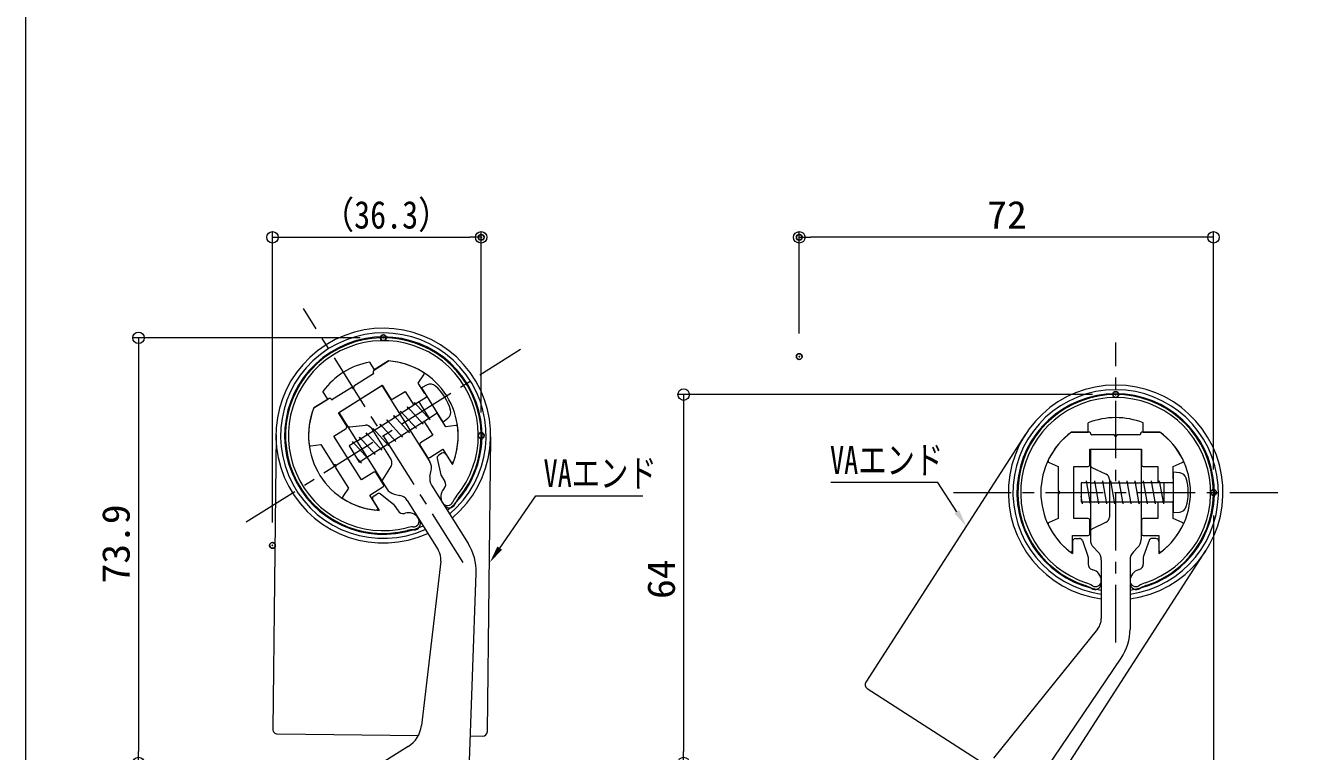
# Model space of a CAD drawing. Units: millimetres, scale not verified. Extents: x -401 to 399, y -277 to 277.
# Drawn here: x -401.1 to -179.6, y -126.1 to 0 of the extents above; entities that cross this region are included whole.
import ezdxf
from ezdxf.enums import TextEntityAlignment as Align

# ---------------------------------------------------------------- set-up
doc = ezdxf.new("R2010")
doc.units = ezdxf.units.MM
doc.header["$LTSCALE"] = 2
doc.header["$PDMODE"] = 32
doc.header["$PDSIZE"] = 1
doc.linetypes.add('CHAIN1', pattern=[8, 5, -1, 1, -1])
for name, color, linetype, lineweight in [('0-1_zumenwaku', 6, 'Continuous', 9), ('0-2_1', 3, 'Continuous', 9), ('0-5_center', 5, 'Continuous', 9), ('0-6_0', 7, 'Continuous', 9), ('0-8_sunpou', 1, 'Continuous', 9), ('0-B_アームL', 7, 'Continuous', 9), ('0-C_笠木', 6, 'Continuous', 9), ('0-D_金台', 3, 'Continuous', 9), ('0-E_タッピンネジ', 4, 'Continuous', 9), ('1-0_ﾌﾞﾗｹｯﾄ', 7, 'Continuous', 9), ('1-6_08文字', 1, 'Continuous', 9)]:
    doc.layers.add(name, color=color, linetype=linetype, lineweight=lineweight)
doc.layers.add('0-9_DEFPOINTS', color=7, linetype='Continuous')
doc.styles.add('ＭＳ ゴシック', font='')
doc.styles.get('ＭＳ ゴシック').set_extended_font_data('MS Gothic')

# ---------------------------------------------------------------- blocks, each defined once
blk = doc.blocks.new('_ORIGIN')
at = {"layer": '0-6_0', "color": 1}
blk.add_line((0, 0), (-2, 0), dxfattribs=at)
blk.add_circle((0, 0), 1, dxfattribs=at)
blk = doc.blocks.new('MLeader13')
at = {"layer": '1-6_08文字'}
blk.add_line((-243.575, -79.419), (-261.146, -79.419), dxfattribs=at)
blk.add_lwpolyline([(-239.285, -84.491), (-242.575, -79.419), (-243.575, -79.419)], dxfattribs=at)
at = {"layer": '1-6_08文字', "color": 11}
blk.add_solid([(-238.866, -84.219), (-239.705, -84.763), (-237.653, -87.008)], dxfattribs=at)
at = {"layer": '1-6_08文字', "color": 2, "style": 'ＭＳ ゴシック', "width": 0.75}
blk.add_text('VAエンド', height=4.809, dxfattribs=at).set_placement((-261.312, -79.344), align=Align.BOTTOM_LEFT)
blk = doc.blocks.new('MLeader14')
at = {"layer": '1-6_08文字'}
blk.add_line((-311.42, -81.71), (-293.849, -81.71), dxfattribs=at)
blk.add_lwpolyline([(-318.694, -90.796), (-312.42, -81.71), (-311.42, -81.71)], dxfattribs=at)
at = {"layer": '1-6_08文字', "color": 11}
blk.add_solid([(-318.283, -91.08), (-319.105, -90.512), (-320.399, -93.265)], dxfattribs=at)
at = {"layer": '1-6_08文字', "color": 2, "style": 'ＭＳ ゴシック', "width": 0.75}
blk.add_text('VAエンド', height=4.809, dxfattribs=at).set_placement((-311.086, -81.635), align=Align.BOTTOM_LEFT)

msp = doc.modelspace()

# ---------------------------------------------------------------- linework, layer by layer
at = {"layer": '0-1_zumenwaku'}
msp.add_lwpolyline([(-401.087, -277.017), (398.913, -277.017), (398.913, 276.983), (-401.087, 276.983)], close=True, dxfattribs=at)
at = {"layer": '0-2_1', "color": 4}
for p, q in [((-357.565, -71.055), (-358.137, -122.251)), ((-320.84, -122.668), (-320.268, -71.471)), ((-227.356, -71.03), (-255.092, -114.067)), ((-223.738, -134.273), (-196.003, -91.236)), ((-254.852, -115.173), (-234.237, -128.459)), ((-357.346, -123.06), (-332.822, -123.334)), ((-323.776, -123.435), (-321.649, -123.459))]:
    msp.add_line(p, q, dxfattribs=at)
for centre, radius, start, end in [((-338.917, -71.263), 18.65, 309.86361, 294.45644), ((-338.917, -71.263), 17.85, 310.21111, 294.10894), ((-338.917, -71.263), 17.15, 310.54205, 293.778), ((-211.679, -81.133), 18.65, 277.70359, 262.29641), ((-211.679, -81.133), 17.85, 278.05109, 261.94891), ((-211.679, -81.133), 17.15, 278.38202, 261.61798), ((-254.419, -114.501), 0.8, 147.2, 237.2), ((-357.337, -122.26), 0.8, 179.36002, 269.36002), ((-321.64, -122.659), 0.8, 269.36002, 359.36002)]:
    msp.add_arc(centre, radius, start, end, dxfattribs=at)
at = {"layer": '0-5_center', "linetype": 'CHAIN1'}
for p, q in [((-325.046, -93.323), (-352.787, -49.203)), ((-211.679, -107.191), (-211.679, -55.075)), ((-362.771, -86.262), (-315.062, -56.264)), ((-239.858, -81.133), (-183.501, -81.133))]:
    msp.add_line(p, q, dxfattribs=at)
at = {"layer": '0-8_sunpou'}
for p, q in [((-358.183, -86.339), (-358.183, -35.813)), ((-356.183, -36.813), (-323.917, -36.813)), ((-321.917, -67.263), (-321.917, -35.813)), ((-266.652, -53.536), (-266.652, -35.813)), ((-196.679, -36.813), (-264.652, -36.813)), ((-194.679, -77.133), (-194.679, -35.813)), ((-342.917, -54.263), (-382.467, -54.263)), ((-381.467, -56.263), (-381.467, -126.133)), ((-215.679, -64.133), (-287.739, -64.133)), ((-286.739, -66.133), (-286.739, -126.133)), ((-194.679, -85.133), (-194.679, -217.927))]:
    msp.add_line(p, q, dxfattribs=at)
at = {"layer": '0-9_DEFPOINTS'}
for p in [(-321.917, -36.813), (-266.652, -36.813), (-338.917, -54.263), (-266.652, -57.536), (-211.679, -64.133), (-321.917, -71.263), (-194.679, -81.133), (-358.183, -90.339)]:
    msp.add_point(p, dxfattribs=at)
at = {"layer": '0-B_アームL'}
for p, q in [((-346.634, -67.256), (-339.184, -62.572)), ((-346.634, -67.256), (-339.184, -62.572)), ((-339.184, -62.572), (-330.842, -75.839)), ((-346.634, -67.256), (-338.292, -80.523)), ((-344.725, -69.761), (-342.014, -69.462)), ((-341.058, -69.924), (-337.573, -75.466)), ((-216.079, -73.633), (-216.079, -89.305)), ((-216.079, -73.633), (-207.279, -73.633)), ((-216.079, -73.633), (-207.279, -73.633)), ((-207.279, -73.633), (-207.279, -89.305)), ((-337.571, -76.528), (-339.016, -78.842)), ((-215.798, -76.77), (-213.343, -77.96)), ((-212.779, -78.86), (-212.779, -85.407)), ((-213.343, -86.306), (-215.798, -87.496)), ((-328.941, -93.071), (-332.287, -121.635)), ((-324.08, -132.126), (-322.789, -95.134)), ((-214.843, -104.905), (-232.879, -127.305)), ((-231.516, -140.555), (-210.732, -109.926)), ((-334.586, -125.24), (-339.13, -128.097))]:
    msp.add_line(p, q, dxfattribs=at)
for centre, radius, start, end in [((-344.78, -69.264), 0.5, 212.16, 276.29364), ((-341.905, -70.456), 1, 32.16, 96.29364), ((-338.42, -75.999), 1, 328.02636, 32.16), ((-215.579, -76.32), 0.5, 180, 244.13364), ((-338.592, -79.107), 0.5, 148.02636, 212.16), ((-213.779, -78.86), 1, 0, 64.13364), ((-213.779, -85.407), 1, 295.86636, 0), ((-215.579, -87.946), 0.5, 115.86636, 180), ((-331.783, -94.82), 9, 358.00119, 32.16), ((-331.921, -92.722), 3, 353.31887, 32.16), ((-217.179, -103.024), 3, 321.15887, 0), ((-218.179, -104.872), 9, 325.84119, 360), ((-337.247, -121.007), 5, 302.16, 352.78369)]:
    msp.add_arc(centre, radius, start, end, dxfattribs=at)
at = {"layer": '0-C_笠木'}
for p, q in [((-340.442, -59.819), (-341.284, -58.48)), ((-340.442, -59.819), (-338.017, -58.294)), ((-348.569, -64.929), (-349.411, -63.59)), ((-350.994, -66.454), (-348.569, -64.929)), ((-219.344, -70.633), (-216.479, -70.633)), ((-216.479, -70.633), (-216.479, -69.052)), ((-206.879, -70.633), (-206.879, -69.052)), ((-206.879, -70.633), (-204.015, -70.633)), ((-329.577, -75.234), (-328.948, -78.046)), ((-328.732, -74.309), (-329.355, -74.701)), ((-328.043, -74.467), (-326.915, -76.26)), ((-328.883, -78.203), (-328.236, -79.233)), ((-340.584, -81.761), (-339.961, -81.37)), ((-339.385, -81.401), (-337.123, -83.187)), ((-328.326, -80.419), (-328.404, -80.503)), ((-340.741, -82.451), (-339.614, -84.244)), ((-337.01, -83.313), (-336.363, -84.343)), ((-328.63, -82.927), (-328.404, -83.285)), ((-335.255, -84.775), (-335.145, -84.742)), ((-332.863, -85.588), (-332.637, -85.947)), ((-219.179, -89.633), (-219.179, -91.752)), ((-218.679, -89.133), (-217.944, -89.133)), ((-217.472, -89.466), (-216.508, -92.182)), ((-205.886, -89.466), (-206.851, -92.182)), ((-204.679, -89.133), (-205.415, -89.133)), ((-204.179, -89.633), (-204.179, -91.752)), ((-216.479, -92.349), (-216.479, -93.565)), ((-206.879, -92.349), (-206.879, -93.565)), ((-215.772, -94.522), (-215.661, -94.551)), ((-207.587, -94.522), (-207.698, -94.551)), ((-214.179, -96.483), (-214.179, -96.907)), ((-209.179, -96.483), (-209.179, -96.907))]:
    msp.add_line(p, q, dxfattribs=at)
for centre, radius, start, end in [((-338.917, -71.263), 17, 320.19054, 284.12946), ((-338.917, -71.263), 16.5, 320.19054, 284.12946), ((-338.917, -71.263), 13, 100.49181, 143.82819), ((-338.917, -71.263), 13, 32.16, 86.03107), ((-211.679, -81.133), 17, 288.03054, 251.96946), ((-338.917, -71.263), 13, 158.28892, 212.16), ((-338.917, -71.263), 13, 337.39442, 32.16), ((-211.679, -81.133), 16.5, 288.03054, 251.96946), ((-211.679, -81.133), 13, 68.33181, 111.66819), ((-211.679, -81.133), 13, 126.12892, 180), ((-211.679, -81.133), 13, 0, 53.87107), ((-329.089, -75.124), 0.5, 122.16, 192.61652), ((-328.466, -74.733), 0.5, 32.16, 122.16), ((-338.917, -71.263), 13, 212.16, 266.92558), ((-328.46, -77.937), 0.5, 192.61654, 212.16), ((-328.46, -77.937), 0.5, 192.61654, 212.16), ((-329.082, -79.765), 1, 319.15616, 32.16), ((-329.082, -79.765), 1, 319.15616, 32.16), ((-340.318, -82.185), 0.5, 122.16, 212.16), ((-339.695, -81.793), 0.5, 51.70348, 122.16), ((-326.937, -81.862), 2, 137.18323, 212.16), ((-322.785, -84.708), 4.5, 140.19054, 155.21573), ((-211.679, -81.133), 13, 180, 234.76558), ((-211.679, -81.133), 13, 305.23442, 0), ((-337.433, -83.579), 0.5, 32.16, 51.70346), ((-337.433, -83.579), 0.5, 32.16, 51.70346), ((-327.778, -82.402), 1, 212.16, 335.21573), ((-327.473, -82.7), 1.1, 212.16, 336.81457), ((-322.785, -84.708), 4, 140.19054, 156.81457), ((-335.516, -83.81), 1, 212.16, 285.16384), ((-335.516, -83.81), 1, 212.16, 285.16384), ((-334.556, -86.653), 2, 32.16, 107.13677), ((-333.704, -86.128), 1, 269.10427, 32.16), ((-333.568, -86.532), 1.1, 267.50543, 32.16), ((-333.79, -91.628), 4.5, 89.10427, 104.12946), ((-333.79, -91.628), 4, 87.50543, 104.12946), ((-218.679, -89.633), 0.5, 90, 180), ((-217.944, -89.633), 0.5, 19.54348, 90), ((-205.415, -89.633), 0.5, 90, 160.45652), ((-204.679, -89.633), 0.5, 0, 90), ((-216.979, -92.349), 0.5, 0, 19.54346), ((-216.979, -92.349), 0.5, 0, 19.54346), ((-206.379, -92.349), 0.5, 160.45654, 180), ((-206.379, -92.349), 0.5, 160.45654, 180), ((-215.479, -93.565), 1, 180, 253.00384), ((-215.479, -93.565), 1, 180, 253.00384), ((-216.179, -96.483), 2, 0, 74.97677), ((-207.179, -96.483), 2, 105.02323, 180), ((-207.879, -93.565), 1, 286.99616, 0), ((-207.879, -93.565), 1, 286.99616, 0), ((-218.179, -101.102), 4, 55.34543, 71.96946), ((-218.179, -101.102), 4.5, 56.94427, 71.96946), ((-215.279, -96.907), 1.1, 235.34543, 0), ((-215.179, -96.492), 1, 236.94427, 0), ((-208.179, -96.492), 1, 180, 303.05573), ((-208.079, -96.907), 1.1, 180, 304.65457), ((-205.179, -101.102), 4.5, 108.03054, 123.05573), ((-205.179, -101.102), 4, 108.03054, 124.65457)]:
    msp.add_arc(centre, radius, start, end, dxfattribs=at)
at = {"layer": '0-D_金台'}
for p, q in [((-338.017, -58.294), (-340.484, -59.846)), ((-340.642, -60.535), (-340.622, -60.535)), ((-332.846, -62.131), (-331.888, -60.689)), ((-344.409, -62.904), (-347.837, -65.059)), ((-346.718, -67.309), (-339.099, -62.518)), ((-344.356, -62.988), (-344.409, -62.904)), ((-339.099, -62.518), (-337.662, -64.804)), ((-337.248, -64.898), (-335.132, -63.568)), ((-335.132, -63.568), (-333.615, -65.98)), ((-331.702, -63.951), (-332.846, -62.131)), ((-348.527, -64.902), (-350.994, -66.454)), ((-347.837, -65.059), (-347.817, -65.059)), ((-345.281, -69.595), (-346.718, -67.309)), ((-328.056, -69.75), (-329.466, -67.506)), ((-347.492, -71.339), (-345.375, -70.008)), ((-331.858, -68.774), (-330.341, -71.187)), ((-326.342, -69.511), (-328.056, -69.75)), ((-216.429, -70.633), (-219.344, -70.633)), ((-204.015, -70.633), (-206.929, -70.633)), ((-351.492, -73.015), (-349.778, -72.776)), ((-349.778, -72.776), (-347.489, -76.416)), ((-342.701, -78.958), (-347.492, -71.339)), ((-332.552, -72.931), (-331.275, -74.963)), ((-330.341, -71.187), (-332.458, -72.517)), ((-215.929, -71.133), (-215.909, -71.133)), ((-211.879, -71.133), (-215.929, -71.133)), ((-211.879, -71.233), (-211.879, -71.133)), ((-207.429, -71.133), (-207.409, -71.133)), ((-330.861, -75.057), (-328.575, -73.62)), ((-328.575, -73.62), (-327.233, -75.755)), ((-216.179, -76.333), (-216.179, -73.633)), ((-216.179, -73.633), (-207.179, -73.633)), ((-207.179, -73.633), (-207.179, -76.333)), ((-347.489, -76.416), (-347.404, -76.363)), ((-223.258, -75.923), (-221.679, -76.633)), ((-221.679, -76.633), (-221.679, -80.933)), ((-218.979, -85.633), (-218.979, -76.633)), ((-218.979, -76.633), (-216.479, -76.633)), ((-206.879, -76.633), (-204.379, -76.633)), ((-204.379, -76.633), (-204.379, -79.483)), ((-201.679, -76.633), (-200.101, -75.923)), ((-201.679, -78.783), (-201.679, -76.633)), ((-340.585, -77.627), (-342.701, -78.958)), ((-338.894, -79.753), (-340.171, -77.722)), ((-341.274, -81.604), (-338.988, -80.167)), ((-339.931, -83.74), (-341.274, -81.604)), ((-221.679, -80.933), (-221.579, -80.933)), ((-204.379, -82.783), (-204.379, -85.633)), ((-201.679, -85.633), (-201.679, -82.983)), ((-216.479, -85.633), (-218.979, -85.633)), ((-216.179, -88.333), (-216.179, -85.933)), ((-207.179, -85.933), (-207.179, -88.333)), ((-204.379, -85.633), (-206.879, -85.633)), ((-200.101, -86.343), (-201.679, -85.633)), ((-219.179, -91.156), (-219.179, -88.633)), ((-219.179, -88.633), (-216.479, -88.633)), ((-206.879, -88.633), (-204.179, -88.633)), ((-204.179, -88.633), (-204.179, -91.156))]:
    msp.add_line(p, q, dxfattribs=at)
for points in [[(-340.642, -60.535), (-344.07, -62.691), (-344.017, -62.775)], [(-207.429, -71.133), (-211.479, -71.133), (-211.479, -71.233)], [(-347.191, -76.702), (-347.276, -76.755), (-344.987, -80.395), (-345.945, -81.837)], [(-221.579, -81.333), (-221.679, -81.333), (-221.679, -85.633), (-223.258, -86.343)]]:
    msp.add_lwpolyline(points, dxfattribs=at)
for centre, radius, start, end in [((-338.917, -71.263), 13, 57.74131, 86.03107), ((-340.218, -60.269), 0.5, 122.16, 212.16), ((-332.138, -60.523), 0.3, 326.38775, 57.74131), ((-344.186, -62.882), 0.2, 212.16, 32.16), ((-338.917, -71.263), 13, 158.28893, 186.57869), ((-348.261, -65.326), 0.5, 32.16, 122.16), ((-337.408, -64.644), 0.3, 212.16, 302.16), ((-345.535, -69.754), 0.3, 302.16, 32.16), ((-338.917, -71.263), 13, 340.05187, 6.57869), ((-326.3, -69.808), 0.3, 6.57869, 97.93225), ((-211.679, -81.133), 13, 126.12893, 154.41869), ((-216.429, -71.133), 0.5, 0, 90), ((-206.929, -71.133), 0.5, 90, 180), ((-211.679, -81.133), 13, 25.58131, 53.87107), ((-351.533, -72.718), 0.3, 186.57869, 277.93225), ((-332.298, -72.771), 0.3, 122.16, 212.16), ((-211.679, -71.233), 0.2, 180, 0), ((-331.021, -74.803), 0.3, 212.16, 302.16), ((-347.298, -76.533), 0.2, 302.16, 122.16), ((-326.979, -75.596), 0.3, 212.16, 340.05187), ((-223.135, -75.649), 0.3, 154.41869, 245.77225), ((-216.479, -76.333), 0.3, 270, 0), ((-206.879, -76.333), 0.3, 180, 270), ((-200.224, -75.649), 0.3, 294.22775, 25.58131), ((-340.425, -77.881), 0.3, 32.16, 122.16), ((-345.695, -82.003), 0.3, 146.38775, 237.74131), ((-339.148, -79.913), 0.3, 302.16, 32.16), ((-221.579, -81.133), 0.2, 270, 90), ((-338.917, -71.263), 13, 237.74131, 264.26813), ((-340.185, -83.899), 0.3, 264.26813, 32.16), ((-223.135, -86.617), 0.3, 114.22775, 205.58131), ((-216.479, -85.933), 0.3, 0, 90), ((-206.879, -85.933), 0.3, 90, 180), ((-200.224, -86.617), 0.3, 334.41869, 65.77225), ((-211.679, -81.133), 13, 205.58131, 232.10813), ((-216.479, -88.333), 0.3, 270, 0), ((-206.879, -88.333), 0.3, 180, 270), ((-211.679, -81.133), 13, 307.89187, 334.41869), ((-219.479, -91.156), 0.3, 232.10813, 0), ((-203.879, -91.156), 0.3, 180, 307.89187)]:
    msp.add_arc(centre, radius, start, end, dxfattribs=at)
at = {"layer": '0-E_タッピンネジ'}
for p, q in [((-331.314, -62.464), (-332.314, -62.977)), ((-332.314, -62.977), (-328.588, -68.903)), ((-333.446, -65.874), (-336.07, -67.524)), ((-331.987, -69.268), (-334.713, -66.257)), ((-334.579, -66.586), (-334.713, -66.257)), ((-330.793, -68.518), (-333.519, -65.507)), ((-333.385, -65.836), (-333.519, -65.507)), ((-331.499, -64.65), (-333.44, -65.87)), ((-330.927, -68.189), (-332.684, -65.395)), ((-343.52, -72.208), (-336.07, -67.524)), ((-338.16, -68.838), (-338.294, -68.509)), ((-335.568, -71.52), (-338.294, -68.509)), ((-336.966, -68.087), (-337.1, -67.758)), ((-334.374, -70.769), (-337.1, -67.758)), ((-335.772, -67.337), (-335.906, -67.008)), ((-333.18, -70.019), (-335.906, -67.008)), ((-334.314, -70.318), (-331.689, -68.668)), ((-331.684, -68.664), (-329.742, -67.443)), ((-330.793, -68.518), (-330.927, -68.189)), ((-328.588, -68.903), (-327.692, -68.224)), ((-341.741, -71.089), (-341.875, -70.76)), ((-339.149, -73.771), (-341.875, -70.76)), ((-341.763, -75.002), (-334.314, -70.318)), ((-337.955, -73.021), (-340.681, -70.01)), ((-340.547, -70.339), (-340.681, -70.01)), ((-339.353, -69.588), (-339.487, -69.259)), ((-336.761, -72.27), (-339.487, -69.259)), ((-334.374, -70.769), (-334.508, -70.44)), ((-333.18, -70.019), (-333.315, -69.69)), ((-331.987, -69.268), (-332.121, -68.939)), ((-344.128, -72.591), (-344.262, -72.261)), ((-341.536, -75.272), (-344.262, -72.261)), ((-342.934, -71.84), (-343.068, -71.511)), ((-340.342, -74.522), (-343.068, -71.511)), ((-337.955, -73.021), (-338.089, -72.692)), ((-336.761, -72.27), (-336.896, -71.941)), ((-335.568, -71.52), (-335.702, -71.191)), ((-342.73, -76.023), (-343.651, -75.005)), ((-343.118, -75.853), (-341.763, -75.002)), ((-341.536, -75.272), (-341.67, -74.943)), ((-340.342, -74.522), (-340.476, -74.193)), ((-339.149, -73.771), (-339.283, -73.442)), ((-342.73, -76.023), (-342.864, -75.694)), ((-216.798, -79.483), (-216.736, -79.133)), ((-216.031, -83.133), (-216.736, -79.133)), ((-216.079, -79.483), (-207.279, -79.483)), ((-215.388, -79.483), (-215.326, -79.133)), ((-214.621, -83.133), (-215.326, -79.133)), ((-213.978, -79.483), (-213.916, -79.133)), ((-213.211, -83.133), (-213.916, -79.133)), ((-212.568, -79.483), (-212.506, -79.133)), ((-211.801, -83.133), (-212.506, -79.133)), ((-211.158, -79.483), (-211.096, -79.133)), ((-210.391, -83.133), (-211.096, -79.133)), ((-209.748, -79.483), (-209.686, -79.133)), ((-208.981, -83.133), (-209.686, -79.133)), ((-208.338, -79.483), (-208.276, -79.133)), ((-207.571, -83.133), (-208.276, -79.133)), ((-204.179, -79.483), (-207.279, -79.483)), ((-206.928, -79.483), (-206.866, -79.133)), ((-206.161, -83.133), (-206.866, -79.133)), ((-205.518, -79.483), (-205.456, -79.133)), ((-204.751, -83.133), (-205.456, -79.133)), ((-201.879, -79.483), (-204.173, -79.483)), ((-204.108, -79.483), (-204.046, -79.133)), ((-203.341, -83.133), (-204.046, -79.133)), ((-203.279, -82.783), (-203.279, -79.483)), ((-201.679, -77.633), (-201.679, -84.633)), ((-200.56, -77.731), (-201.679, -77.633)), ((-217.441, -83.133), (-217.679, -81.781)), ((-217.679, -82.783), (-216.079, -82.783)), ((-217.441, -83.133), (-217.379, -82.783)), ((-216.079, -82.783), (-207.279, -82.783)), ((-216.031, -83.133), (-215.969, -82.783)), ((-214.621, -83.133), (-214.559, -82.783)), ((-213.211, -83.133), (-213.149, -82.783)), ((-211.801, -83.133), (-211.739, -82.783)), ((-210.391, -83.133), (-210.329, -82.783)), ((-208.981, -83.133), (-208.919, -82.783)), ((-207.571, -83.133), (-207.509, -82.783)), ((-207.279, -82.783), (-204.179, -82.783)), ((-206.161, -83.133), (-206.099, -82.783)), ((-204.751, -83.133), (-204.689, -82.783)), ((-204.173, -82.783), (-201.879, -82.783)), ((-203.341, -83.133), (-203.279, -82.783)), ((-201.679, -84.633), (-200.56, -84.535))]:
    msp.add_line(p, q, dxfattribs=at)
for points in [[(-343.52, -72.208), (-344.874, -73.06), (-343.118, -75.853)], [(-216.079, -79.483), (-217.679, -79.483), (-217.679, -82.783)]]:
    msp.add_lwpolyline(points, dxfattribs=at)
for centre, radius, start, end in [((-330.721, -63.621), 1.3, 48.04085, 117.16), ((-335.869, -69.347), 9, 16.27915, 48.04085), ((-331.605, -64.48), 0.2, 302.16, 32.16), ((-329.636, -67.613), 0.2, 32.16, 122.16), ((-328.478, -67.188), 1.3, 307.16, 16.27915), ((-201.879, -79.283), 0.2, 270, 0), ((-200.673, -79.026), 1.3, 15.88085, 85), ((-208.079, -81.133), 9, 344.11915, 15.88085), ((-201.879, -82.983), 0.2, 0, 90), ((-200.673, -83.24), 1.3, 275, 344.11915)]:
    msp.add_arc(centre, radius, start, end, dxfattribs=at)
at = {"layer": '1-0_ﾌﾞﾗｹｯﾄ'}
for p, q in [((-330.814, -78.352), (-330.585, -77.348)), ((-337.043, -81.408), (-336.039, -81.637)), ((-330.557, -79.861), (-324.164, -90.029)), ((-334.79, -82.522), (-329.381, -91.126)), ((-215.494, -90.719), (-214.765, -91.447)), ((-208.594, -91.447), (-207.865, -90.719)), ((-214.179, -92.862), (-214.179, -103.024)), ((-209.179, -92.862), (-209.179, -104.872))]:
    msp.add_line(p, q, dxfattribs=at)
for centre, start, end in [((-332.535, -76.903), 347.16, 32.16), ((-328.864, -78.797), 167.16, 212.16), ((-336.599, -79.458), 212.16, 257.16), ((-336.483, -83.587), 32.16, 77.16), ((-214.079, -89.305), 180, 225), ((-209.279, -89.305), 315, 0), ((-216.179, -92.862), 0, 45), ((-207.179, -92.862), 135, 180)]:
    msp.add_arc(centre, 2, start, end, dxfattribs=at)

# ---------------------------------------------------------------- block references
at = {"layer": '0-8_sunpou'}
for p, rotation in [((-358.183, -36.813), 180), ((-266.652, -36.813), 180), ((-381.467, -54.263), 90), ((-286.739, -64.133), 90), ((-381.467, -128.133), 270), ((-286.739, -128.133), 270)]:
    msp.add_blockref('_ORIGIN', p, dxfattribs=dict(at, rotation=rotation))
for p in [(-321.917, -36.813), (-194.679, -36.813)]:
    msp.add_blockref('_ORIGIN', p, dxfattribs=at)
at = {"layer": '1-6_08文字'}
for name in ['MLeader13', 'MLeader14']:
    msp.add_blockref(name, (0, 0), dxfattribs=at)

# ---------------------------------------------------------------- texts
at = {"layer": '0-8_sunpou', "color": 2, "style": 'ＭＳ ゴシック'}
for s, height, width, p in [('（36.3）', 4.811, 0.85, (-349.57, -36.738)), ('72', 4.809, 1.05, (-233.999, -36.738))]:
    msp.add_text(s, height=height, dxfattribs=dict(at, width=width)).set_placement(p, align=Align.BOTTOM_LEFT)
at = {"layer": '0-8_sunpou', "color": 2, "style": 'ＭＳ ゴシック', "width": 1.05}
for s, p in [('73.9', (-381.542, -96.948)), ('64', (-286.814, -99.633))]:
    msp.add_text(s, height=4.809, rotation=90, dxfattribs=at).set_placement(p, align=Align.BOTTOM_LEFT)

doc.saveas('drawing.dxf')
